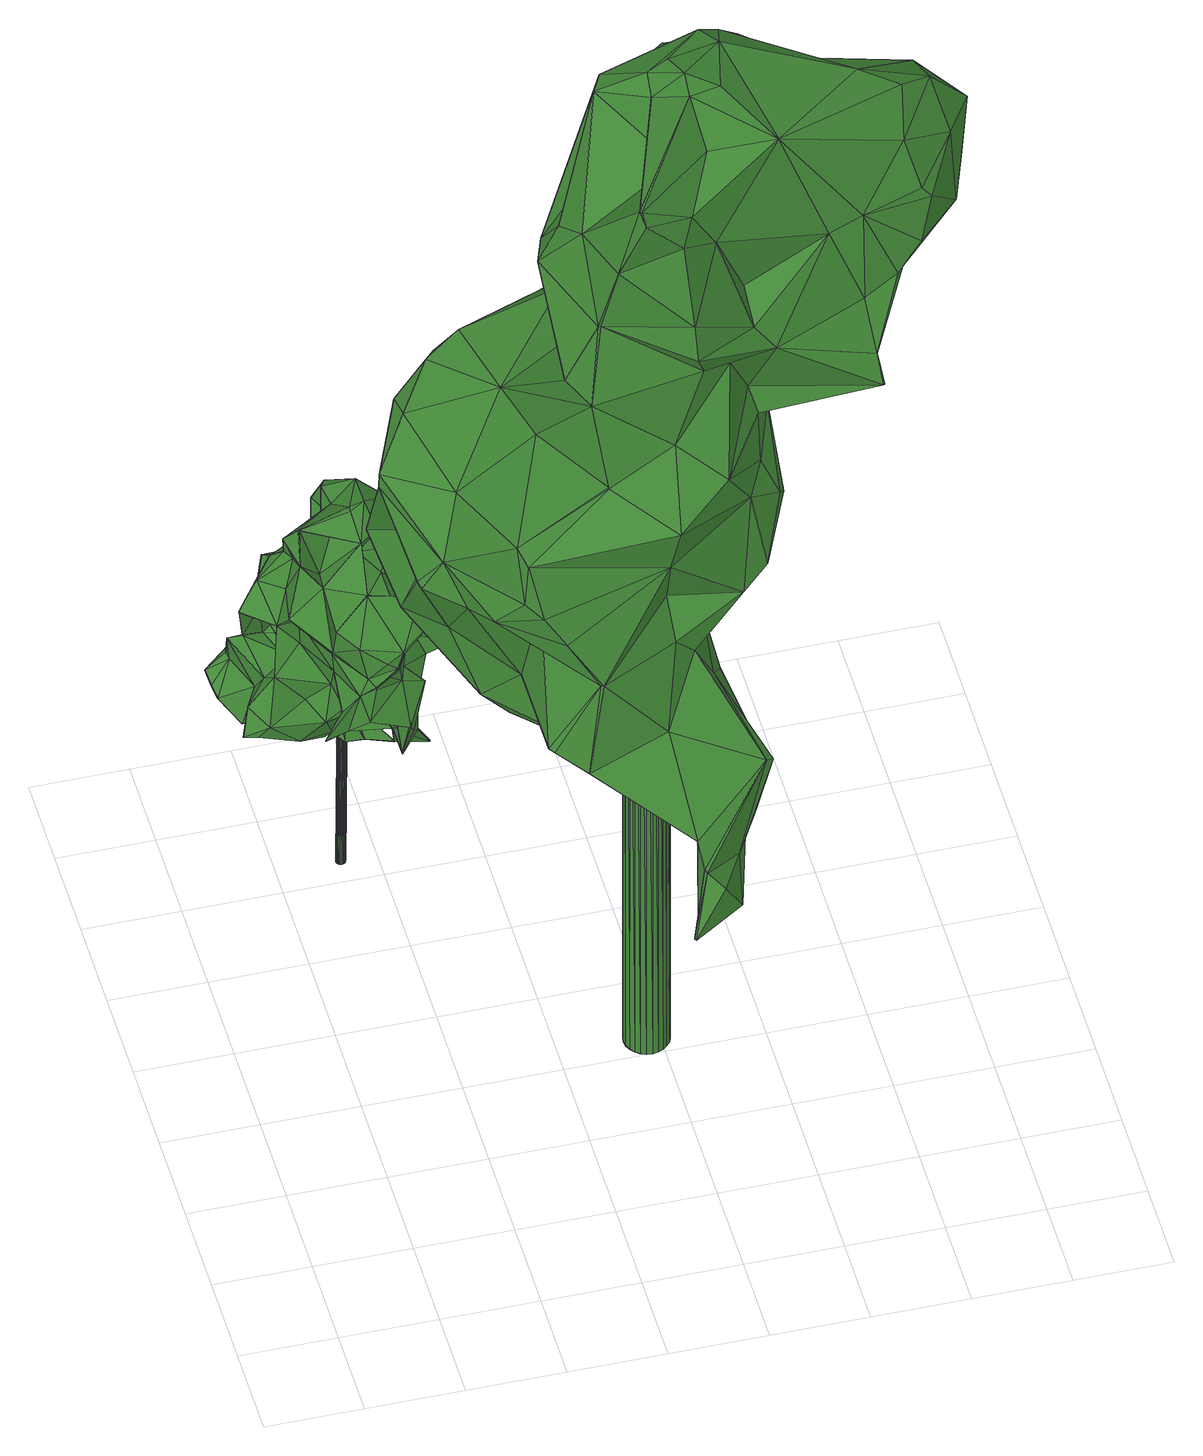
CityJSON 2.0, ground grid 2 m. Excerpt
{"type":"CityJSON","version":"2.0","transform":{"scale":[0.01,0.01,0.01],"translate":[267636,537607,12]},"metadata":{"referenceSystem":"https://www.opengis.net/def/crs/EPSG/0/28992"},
"CityObjects":{
"tree1":{"type":"SolitaryVegetationObject","attributes":{"gtid":395,"crown_width_m":4.73,"crown_median_z":18.98,"crown_r50_m":0.279,"crown_porosity":0.929,"trunk_H_m":5.94,"trunk_DBH_m":0.192,"trunk_radius_m":0.0961,"trunk_base_height_m":13.04,"original_gtid":"396"},"geometry":[{"type":"Solid","lod":"3","boundaries":[[[[0,1,2]],[[3,4,5]],[[6,7,8]],[[9,10,11]],[[12,13,14]],[[6,15,7]],[[10,16,17]],[[6,13,18]],[[19,20,21]],[[19,22,20]],[[23,24,25]],[[26,23,25]],[[27,23,26]],[[28,29,30]],[[31,32,33]],[[34,35,36]],[[37,38,39]],[[40,41,42]],[[22,21,20]],[[43,44,37]],[[15,45,46]],[[47,48,46]],[[49,46,48]],[[50,51,52]],[[53,54,55]],[[56,57,58]],[[59,58,57]],[[58,60,56]],[[36,35,61]],[[62,63,64]],[[65,66,67]],[[68,69,70]],[[71,72,73]],[[26,50,27]],[[43,37,74]],[[15,49,7]],[[46,49,15]],[[75,21,1]],[[76,77,78]],[[79,80,52]],[[42,81,40]],[[74,82,83]],[[84,85,86]],[[87,88,57]],[[89,90,78]],[[91,15,6]],[[92,93,94]],[[12,95,86]],[[96,97,98]],[[99,100,101]],[[72,5,102]],[[86,13,12]],[[28,103,104]],[[105,106,40]],[[107,108,24]],[[109,110,87]],[[111,110,109]],[[14,95,12]],[[52,112,50]],[[113,114,115]],[[3,116,117]],[[118,119,108]],[[120,121,122]],[[123,122,121]],[[124,125,126]],[[13,6,127]],[[23,50,24]],[[128,129,66]],[[30,130,28]],[[109,87,131]],[[7,49,8]],[[97,132,98]],[[133,132,97]],[[74,134,43]],[[109,135,136]],[[137,136,135]],[[138,139,140]],[[141,142,143]],[[144,2,145]],[[136,146,109]],[[146,147,109]],[[148,149,62]],[[150,151,152]],[[150,153,151]],[[98,154,155]],[[149,154,98]],[[156,157,78]],[[42,123,81]],[[83,82,121]],[[120,83,121]],[[158,112,52]],[[41,159,42]],[[160,159,41]],[[79,161,162]],[[163,164,54]],[[116,162,117]],[[129,132,133]],[[93,115,165]],[[166,165,115]],[[98,132,149]],[[167,3,117]],[[127,6,168]],[[169,170,143]],[[120,171,172]],[[173,142,141]],[[17,174,10]],[[175,176,177]],[[41,178,160]],[[96,179,151]],[[67,66,180]],[[129,180,66]],[[173,141,151]],[[181,139,182]],[[128,65,63]],[[132,63,62]],[[149,132,62]],[[183,139,184]],[[136,185,146]],[[108,186,24]],[[11,163,54]],[[10,9,16]],[[16,9,181]],[[131,87,11]],[[131,11,53]],[[187,82,74]],[[28,130,72]],[[125,124,188]],[[189,190,76]],[[191,34,45]],[[15,191,45]],[[140,139,87]],[[155,154,189]],[[189,154,148]],[[74,83,192]],[[105,193,106]],[[194,195,196]],[[197,196,195]],[[192,134,74]],[[143,142,198]],[[54,53,11]],[[123,193,199]],[[114,166,115]],[[37,187,74]],[[95,50,200]],[[41,201,121]],[[95,14,50]],[[120,122,202]],[[130,203,72]],[[204,197,22]],[[113,92,175]],[[113,115,92]],[[205,152,141]],[[206,91,18]],[[18,91,6]],[[207,100,208]],[[209,3,167]],[[209,167,152]],[[70,84,86]],[[22,152,167]],[[210,99,211]],[[212,155,213]],[[112,101,100]],[[86,85,214]],[[116,72,203]],[[175,92,176]],[[39,38,36]],[[73,72,102]],[[73,102,215]],[[71,28,72]],[[135,169,143]],[[44,172,37]],[[83,172,192]],[[120,172,83]],[[87,9,11]],[[87,181,9]],[[44,192,172]],[[216,217,204]],[[42,218,123]],[[118,107,13]],[[26,51,50]],[[63,65,64]],[[143,137,135]],[[169,219,124]],[[219,135,109]],[[64,90,89]],[[122,123,218]],[[168,6,220]],[[124,219,188]],[[203,221,222]],[[223,221,203]],[[73,215,4]],[[73,4,126]],[[123,201,106]],[[121,201,123]],[[38,34,36]],[[45,34,38]],[[3,209,4]],[[30,29,99]],[[94,47,224]],[[185,136,225]],[[193,123,106]],[[46,45,47]],[[60,226,227]],[[118,108,107]],[[125,188,174]],[[128,63,129]],[[132,129,63]],[[228,229,198]],[[228,98,229]],[[199,81,123]],[[230,175,177]],[[119,231,186]],[[210,100,99]],[[22,161,204]],[[224,232,233]],[[171,233,232]],[[175,230,234]],[[3,72,116]],[[52,231,79]],[[120,233,171]],[[182,235,211]],[[105,40,81]],[[199,105,81]],[[143,170,141]],[[4,209,170]],[[126,170,169]],[[4,170,126]],[[224,47,45]],[[236,88,237]],[[111,237,88]],[[2,67,153]],[[96,151,153]],[[96,153,67]],[[238,220,8]],[[168,220,238]],[[14,13,107]],[[203,130,223]],[[239,217,119]],[[216,119,217]],[[189,76,240]],[[55,131,53]],[[193,105,199]],[[227,138,56]],[[227,56,60]],[[50,14,241]],[[242,156,90]],[[86,18,13]],[[136,243,244]],[[126,125,17]],[[204,217,245]],[[157,189,240]],[[138,246,184]],[[160,185,225]],[[211,99,29]],[[50,33,32]],[[71,17,16]],[[28,104,29]],[[126,17,71]],[[126,71,73]],[[156,78,90]],[[178,55,164]],[[125,174,17]],[[124,126,169]],[[242,247,234]],[[102,4,215]],[[223,30,99]],[[226,248,61]],[[60,248,226]],[[114,234,247]],[[113,234,114]],[[168,118,127]],[[79,162,116]],[[189,213,155]],[[242,218,189]],[[230,218,242]],[[157,240,78]],[[14,107,241]],[[30,223,130]],[[177,202,122]],[[44,134,192]],[[87,110,88]],[[111,88,110]],[[4,102,5]],[[3,5,72]],[[173,179,142]],[[148,154,149]],[[186,108,119]],[[93,165,249]],[[233,250,94]],[[194,251,166]],[[252,194,166]],[[69,100,253]],[[210,253,100]],[[227,226,69]],[[142,179,198]],[[249,49,48]],[[254,91,34]],[[191,91,254]],[[191,254,34]],[[15,91,191]],[[158,101,112]],[[187,121,82]],[[59,121,187]],[[61,35,226]],[[89,62,64]],[[97,180,133]],[[96,180,97]],[[86,255,70]],[[166,251,165]],[[29,256,211]],[[94,224,233]],[[257,165,251]],[[214,18,86]],[[258,155,259]],[[104,256,29]],[[252,65,67]],[[166,65,252]],[[182,139,183]],[[175,234,113]],[[148,190,189]],[[70,200,68]],[[173,151,179]],[[79,231,161]],[[121,59,260]],[[239,245,217]],[[168,245,239]],[[243,137,258]],[[138,140,56]],[[57,56,140]],[[57,140,87]],[[70,35,84]],[[177,122,218]],[[177,218,230]],[[34,261,35]],[[99,222,221]],[[99,221,223]],[[22,162,161]],[[158,52,80]],[[80,222,158]],[[187,37,262]],[[117,162,22]],[[135,219,169]],[[200,50,32]],[[145,197,195]],[[69,208,100]],[[151,141,152]],[[226,35,69]],[[70,69,35]],[[64,65,114]],[[71,16,256]],[[78,240,76]],[[181,256,16]],[[182,256,181]],[[235,182,263]],[[182,183,263]],[[198,179,228]],[[236,260,59]],[[163,188,109]],[[131,55,264]],[[114,65,166]],[[171,232,38]],[[202,176,233]],[[202,233,120]],[[202,177,176]],[[43,134,44]],[[205,141,170]],[[205,170,209]],[[198,229,258]],[[242,157,156]],[[189,157,242]],[[150,152,22]],[[22,19,150]],[[153,150,19]],[[2,153,19]],[[237,41,121]],[[50,23,27]],[[265,266,245]],[[257,266,265]],[[187,262,59]],[[235,253,211]],[[211,253,210]],[[235,263,253]],[[69,253,263]],[[227,69,263]],[[64,247,90]],[[252,144,194]],[[35,261,84]],[[67,144,252]],[[144,67,2]],[[21,145,2]],[[106,201,40]],[[41,40,201]],[[75,267,21]],[[109,147,111]],[[219,109,188]],[[10,174,11]],[[11,174,163]],[[163,174,188]],[[222,101,158]],[[99,101,222]],[[8,220,6]],[[57,236,59]],[[95,200,255]],[[59,268,58]],[[41,237,111]],[[91,261,34]],[[236,57,88]],[[268,39,58]],[[39,269,58]],[[65,128,66]],[[70,255,200]],[[21,22,145]],[[85,261,214]],[[84,261,85]],[[245,196,204]],[[239,270,168]],[[22,197,145]],[[208,68,31]],[[26,25,51]],[[51,25,52]],[[52,25,231]],[[155,229,98]],[[89,148,62]],[[171,38,37]],[[8,49,249]],[[8,249,238]],[[118,168,270]],[[205,209,152]],[[69,68,208]],[[271,21,267]],[[31,200,32]],[[271,267,75]],[[207,208,33]],[[59,262,268]],[[45,232,224]],[[45,38,232]],[[116,80,79]],[[203,80,116]],[[203,222,80]],[[189,218,213]],[[168,265,272]],[[245,272,265]],[[245,168,272]],[[168,238,265]],[[178,164,185]],[[263,246,273]],[[274,263,273]],[[96,228,179]],[[204,196,197]],[[266,196,245]],[[155,258,229]],[[161,231,216]],[[161,216,204]],[[231,119,216]],[[147,275,111]],[[111,275,41]],[[183,184,263]],[[131,264,109]],[[237,260,236]],[[237,121,260]],[[18,214,261]],[[206,18,261]],[[206,261,91]],[[90,247,242]],[[114,247,64]],[[87,139,181]],[[0,2,19]],[[0,19,276]],[[230,242,234]],[[58,248,60]],[[269,248,58]],[[39,248,269]],[[36,248,39]],[[61,248,36]],[[238,165,257]],[[231,24,186]],[[239,119,118]],[[212,213,159]],[[42,159,213]],[[249,165,238]],[[265,238,257]],[[218,42,213]],[[48,93,249]],[[47,93,48]],[[115,93,92]],[[94,93,47]],[[67,180,96]],[[146,275,147]],[[133,180,129]],[[146,185,264]],[[146,264,275]],[[178,275,264]],[[178,41,275]],[[55,178,264]],[[138,184,139]],[[75,1,276]],[[264,185,164]],[[55,54,164]],[[96,98,228]],[[167,117,22]],[[0,276,1]],[[118,270,239]],[[244,243,259]],[[244,259,225]],[[276,271,75]],[[271,19,21]],[[276,19,271]],[[274,273,246]],[[257,251,266]],[[266,251,194]],[[143,258,137]],[[198,258,143]],[[266,194,196]],[[144,145,195]],[[144,195,194]],[[95,255,86]],[[211,256,182]],[[212,159,160]],[[160,225,212]],[[212,259,155]],[[225,259,212]],[[109,164,163]],[[264,164,109]],[[243,258,259]],[[137,243,136]],[[274,227,263]],[[200,31,68]],[[246,277,274]],[[138,277,246]],[[227,277,138]],[[274,277,227]],[[148,89,190]],[[207,33,112]],[[207,112,100]],[[112,33,50]],[[39,262,37]],[[268,262,39]],[[31,33,208]],[[37,172,171]],[[50,241,24]],[[118,13,127]],[[107,24,241]],[[231,25,24]],[[89,78,77]],[[2,1,21]],[[190,89,77]],[[190,77,76]],[[233,176,250]],[[160,178,185]],[[92,250,176]],[[94,250,92]],[[246,263,184]],[[256,104,103]],[[256,103,71]],[[71,103,28]],[[136,244,225]],[[278,279,280]],[[278,280,281]],[[281,280,282]],[[281,282,283]],[[280,279,284]],[[280,284,282]],[[282,284,285]],[[282,285,283]],[[284,279,286]],[[284,286,285]],[[285,286,287]],[[285,287,283]],[[286,279,288]],[[286,288,287]],[[287,288,289]],[[287,289,283]],[[288,279,290]],[[288,290,289]],[[289,290,291]],[[289,291,283]],[[290,279,292]],[[290,292,291]],[[291,292,293]],[[291,293,283]],[[292,279,294]],[[292,294,293]],[[293,294,295]],[[293,295,283]],[[294,279,296]],[[294,296,295]],[[295,296,297]],[[295,297,283]],[[296,279,298]],[[296,298,297]],[[297,298,299]],[[297,299,283]],[[298,279,300]],[[298,300,299]],[[299,300,301]],[[299,301,283]],[[300,279,302]],[[300,302,301]],[[301,302,303]],[[301,303,283]],[[302,279,304]],[[302,304,303]],[[303,304,305]],[[303,305,283]],[[304,279,306]],[[304,306,305]],[[305,306,307]],[[305,307,283]],[[306,279,308]],[[306,308,307]],[[307,308,309]],[[307,309,283]],[[308,279,310]],[[308,310,309]],[[309,310,311]],[[309,311,283]],[[310,279,312]],[[310,312,311]],[[311,312,313]],[[311,313,283]],[[312,279,314]],[[312,314,313]],[[313,314,315]],[[313,315,283]],[[314,279,316]],[[314,316,315]],[[315,316,317]],[[315,317,283]],[[316,279,318]],[[316,318,317]],[[317,318,319]],[[317,319,283]],[[318,279,320]],[[318,320,319]],[[319,320,321]],[[319,321,283]],[[320,279,322]],[[320,322,321]],[[321,322,323]],[[321,323,283]],[[322,279,324]],[[322,324,323]],[[323,324,325]],[[323,325,283]],[[324,279,326]],[[324,326,325]],[[325,326,327]],[[325,327,283]],[[326,279,278]],[[326,278,327]],[[327,278,281]],[[327,281,283]]]]}]},
"tree2":{"type":"SolitaryVegetationObject","attributes":{"gtid":12,"crown_width_m":9.95,"crown_median_z":30,"crown_r50_m":0.421,"crown_porosity":0.89,"trunk_H_m":17.08,"trunk_DBH_m":0.912,"trunk_radius_m":0.456,"trunk_base_height_m":12.92,"original_gtid":"12"},"geometry":[{"type":"Solid","lod":"3","boundaries":[[[[328,329,330]],[[331,332,333]],[[334,335,336]],[[337,338,339]],[[340,341,342]],[[343,344,345]],[[346,347,348]],[[349,348,347]],[[350,351,352]],[[346,353,347]],[[354,355,356]],[[343,345,357]],[[358,359,360]],[[361,362,363]],[[364,365,354]],[[366,367,368]],[[369,367,366]],[[351,370,352]],[[371,372,373]],[[374,375,376]],[[376,377,366]],[[378,354,356]],[[378,356,379]],[[333,380,381]],[[370,382,383]],[[384,385,386]],[[387,388,369]],[[389,388,387]],[[390,391,336]],[[358,360,350]],[[392,393,394]],[[395,392,394]],[[337,339,361]],[[328,330,336]],[[374,376,396]],[[339,397,398]],[[399,397,339]],[[377,376,375]],[[400,401,349]],[[402,398,397]],[[382,403,383]],[[404,405,406]],[[374,407,408]],[[354,378,364]],[[396,409,407]],[[396,407,374]],[[410,411,412]],[[413,414,415]],[[413,415,416]],[[417,372,418]],[[417,418,419]],[[420,418,421]],[[422,411,423]],[[424,425,426]],[[368,426,425]],[[427,428,429]],[[389,430,431]],[[432,433,378]],[[434,383,435]],[[370,383,434]],[[344,343,341]],[[421,436,420]],[[372,437,373]],[[438,385,439]],[[358,350,440]],[[410,441,442]],[[443,373,444]],[[445,444,373]],[[358,446,447]],[[448,376,368]],[[392,432,379]],[[449,409,450]],[[449,450,451]],[[452,453,346]],[[454,455,456]],[[457,337,458]],[[438,439,449]],[[459,460,461]],[[434,462,373]],[[374,408,363]],[[386,445,437]],[[463,464,465]],[[412,353,410]],[[466,423,390]],[[466,390,336]],[[389,467,430]],[[328,391,329]],[[468,458,337]],[[409,396,469]],[[441,410,353]],[[346,348,470]],[[339,362,361]],[[435,383,471]],[[472,453,473]],[[385,474,386]],[[333,381,475]],[[455,400,476]],[[414,477,469]],[[478,359,454]],[[335,479,480]],[[401,481,482]],[[401,482,470]],[[336,480,466]],[[483,484,480]],[[485,484,483]],[[336,335,480]],[[486,478,487]],[[384,386,331]],[[474,488,444]],[[334,406,405]],[[481,359,358]],[[363,375,374]],[[489,490,491]],[[387,467,389]],[[387,492,467]],[[349,476,400]],[[395,486,493]],[[494,495,484]],[[455,476,456]],[[354,365,496]],[[497,498,499]],[[500,333,332]],[[432,345,433]],[[331,333,475]],[[331,475,384]],[[422,423,501]],[[361,459,337]],[[502,398,402]],[[468,337,459]],[[362,339,503]],[[339,504,399]],[[505,430,502]],[[334,479,335]],[[405,404,491]],[[451,488,449]],[[353,346,441]],[[503,369,506]],[[329,391,404]],[[449,439,507]],[[439,385,507]],[[508,349,401]],[[508,401,470]],[[457,338,337]],[[361,363,408]],[[336,391,328]],[[422,501,464]],[[475,381,507]],[[427,346,470]],[[394,360,509]],[[478,486,395]],[[459,361,510]],[[506,369,377]],[[366,377,369]],[[408,407,449]],[[384,507,385]],[[475,507,384]],[[407,409,449]],[[449,507,460]],[[473,417,472]],[[381,460,507]],[[472,419,442]],[[372,417,437]],[[437,417,473]],[[362,503,363]],[[503,506,375]],[[377,375,506]],[[503,375,363]],[[511,512,513]],[[499,498,419]],[[513,512,514]],[[514,512,515]],[[447,516,517]],[[389,517,516]],[[447,482,481]],[[419,472,417]],[[478,454,487]],[[518,519,520]],[[500,521,333]],[[522,523,524]],[[410,442,419]],[[472,442,441]],[[404,406,329]],[[485,483,525]],[[525,483,486]],[[493,340,392]],[[493,392,395]],[[493,483,526]],[[493,526,364]],[[349,508,348]],[[470,348,508]],[[503,339,369]],[[357,342,343]],[[341,343,342]],[[483,480,479]],[[350,352,440]],[[400,359,481]],[[345,432,357]],[[373,443,434]],[[473,453,437]],[[451,444,488]],[[449,510,408]],[[527,426,389]],[[352,522,440]],[[450,409,477]],[[450,477,451]],[[437,445,373]],[[425,528,414]],[[339,387,369]],[[489,418,471]],[[449,488,438]],[[396,376,448]],[[469,396,448]],[[449,460,510]],[[447,481,358]],[[339,398,387]],[[455,359,400]],[[381,461,460]],[[529,351,530]],[[354,531,355]],[[354,496,531]],[[437,331,386]],[[405,490,532]],[[491,490,405]],[[494,484,485]],[[521,380,333]],[[518,520,533]],[[454,359,455]],[[529,370,351]],[[529,382,370]],[[412,347,353]],[[378,379,432]],[[355,531,532]],[[405,534,334]],[[341,340,344]],[[493,344,340]],[[491,436,421]],[[404,436,491]],[[500,518,521]],[[393,355,530]],[[346,453,472]],[[486,483,493]],[[366,368,376]],[[330,535,336]],[[334,336,535]],[[513,402,397]],[[447,536,516]],[[529,530,355]],[[470,428,427]],[[438,474,385]],[[332,427,429]],[[441,346,472]],[[464,463,537]],[[486,487,525]],[[517,482,447]],[[419,420,499]],[[521,468,380]],[[532,490,538]],[[422,412,411]],[[539,522,540]],[[389,431,517]],[[463,495,537]],[[456,537,495]],[[494,456,495]],[[480,465,466]],[[465,495,463]],[[437,453,331]],[[331,453,452]],[[518,541,515]],[[500,541,518]],[[481,401,400]],[[485,525,487]],[[502,430,467]],[[489,538,490]],[[512,520,519]],[[518,533,521]],[[517,431,482]],[[438,488,474]],[[406,334,535]],[[406,535,330]],[[329,406,330]],[[352,540,522]],[[440,522,446]],[[440,446,358]],[[496,534,531]],[[539,540,434]],[[368,367,426]],[[388,426,367]],[[542,364,433]],[[542,433,345]],[[340,342,392]],[[371,418,372]],[[421,418,489]],[[499,420,436]],[[420,419,418]],[[515,428,514]],[[332,452,427]],[[346,427,452]],[[497,499,423]],[[380,459,461]],[[497,423,411]],[[389,426,388]],[[390,436,391]],[[502,402,514]],[[513,514,402]],[[429,541,332]],[[515,429,428]],[[429,515,541]],[[500,332,541]],[[514,428,505]],[[502,514,505]],[[505,428,470]],[[421,489,491]],[[448,368,469]],[[480,484,465]],[[371,471,418]],[[465,484,495]],[[347,412,537]],[[347,537,349]],[[371,462,435]],[[373,462,371]],[[534,483,479]],[[534,479,334]],[[532,534,405]],[[532,531,534]],[[459,510,460]],[[332,331,452]],[[387,398,492]],[[436,404,391]],[[339,338,504]],[[443,444,416]],[[416,444,413]],[[386,444,445]],[[474,444,386]],[[431,505,470]],[[431,430,505]],[[543,360,359]],[[414,469,425]],[[368,425,469]],[[380,468,459]],[[389,516,527]],[[543,359,478]],[[398,502,467]],[[398,467,492]],[[344,493,542]],[[466,465,464]],[[390,499,436]],[[390,423,499]],[[355,532,529]],[[435,471,371]],[[413,444,451]],[[413,451,414]],[[476,349,537]],[[476,537,456]],[[344,542,345]],[[422,537,412]],[[422,464,537]],[[399,511,397]],[[513,397,511]],[[521,533,468]],[[520,457,533]],[[458,533,457]],[[515,512,519]],[[468,533,458]],[[518,515,519]],[[529,538,382]],[[529,532,538]],[[424,536,522]],[[446,522,536]],[[434,435,462]],[[379,393,392]],[[356,393,379]],[[355,393,356]],[[388,367,369]],[[470,482,431]],[[395,394,509]],[[360,530,350]],[[361,408,510]],[[426,527,424]],[[520,504,457]],[[350,530,351]],[[394,530,360]],[[393,530,394]],[[395,509,478]],[[434,443,539]],[[403,489,383]],[[443,416,539]],[[364,378,433]],[[446,536,447]],[[342,357,432]],[[342,432,392]],[[527,536,424]],[[527,516,536]],[[526,534,496]],[[526,483,534]],[[451,477,414]],[[380,461,381]],[[469,477,409]],[[489,471,383]],[[364,542,493]],[[522,524,424]],[[425,424,524]],[[403,538,489]],[[382,538,403]],[[456,487,454]],[[494,487,456]],[[485,487,494]],[[434,540,370]],[[352,370,540]],[[543,509,360]],[[543,478,509]],[[399,504,511]],[[338,457,504]],[[419,498,410]],[[497,411,498]],[[411,410,498]],[[416,523,539]],[[539,523,522]],[[524,523,528]],[[528,425,524]],[[523,416,415]],[[523,415,528]],[[528,415,414]],[[512,504,520]],[[511,504,512]],[[466,501,423]],[[464,501,466]],[[526,365,364]],[[526,496,365]],[[544,545,546]],[[544,546,547]],[[547,546,548]],[[547,548,549]],[[546,545,550]],[[546,550,548]],[[548,550,551]],[[548,551,549]],[[550,545,552]],[[550,552,551]],[[551,552,553]],[[551,553,549]],[[552,545,554]],[[552,554,553]],[[553,554,555]],[[553,555,549]],[[554,545,556]],[[554,556,555]],[[555,556,557]],[[555,557,549]],[[556,545,558]],[[556,558,557]],[[557,558,559]],[[557,559,549]],[[558,545,560]],[[558,560,559]],[[559,560,561]],[[559,561,549]],[[560,545,562]],[[560,562,561]],[[561,562,563]],[[561,563,549]],[[562,545,564]],[[562,564,563]],[[563,564,565]],[[563,565,549]],[[564,545,566]],[[564,566,565]],[[565,566,567]],[[565,567,549]],[[566,545,568]],[[566,568,567]],[[567,568,569]],[[567,569,549]],[[568,545,570]],[[568,570,569]],[[569,570,571]],[[569,571,549]],[[570,545,572]],[[570,572,571]],[[571,572,573]],[[571,573,549]],[[572,545,574]],[[572,574,573]],[[573,574,575]],[[573,575,549]],[[574,545,576]],[[574,576,575]],[[575,576,577]],[[575,577,549]],[[576,545,578]],[[576,578,577]],[[577,578,579]],[[577,579,549]],[[578,545,580]],[[578,580,579]],[[579,580,581]],[[579,581,549]],[[580,545,582]],[[580,582,581]],[[581,582,583]],[[581,583,549]],[[582,545,584]],[[582,584,583]],[[583,584,585]],[[583,585,549]],[[584,545,586]],[[584,586,585]],[[585,586,587]],[[585,587,549]],[[586,545,588]],[[586,588,587]],[[587,588,589]],[[587,589,549]],[[588,545,590]],[[588,590,589]],[[589,590,591]],[[589,591,549]],[[590,545,592]],[[590,592,591]],[[591,592,593]],[[591,593,549]],[[592,545,544]],[[592,544,593]],[[593,544,547]],[[593,547,549]]]]}]}
},
"vertices":[
[217,1252,673],[188,1311,690],[145,1299,704],[273,1098,769],[285,1063,698],[274,1035,717],[338,1422,957],[345,1464,878],[324,1469,868],[426,1076,592],[394,1036,575],[441,1105,563],[427,1277,1027],[380,1347,1022],[371,1243,1063],[399,1451,860],[403,1012,667],[401,1013,666],[379,1338,984],[211,1201,729],[209,1226,804],[171,1274,799],[187,1199,814],[245,1252,1005],[245,1251,1007],[237,1209,952],[279,1230,902],[325,1290,985],[330,987,813],[386,1026,813],[381,1012,829],[346,1174,845],[301,1237,892],[350,1140,914],[461,1354,815],[502,1286,835],[531,1353,818],[503,1421,626],[505,1372,710],[507,1371,710],[388,1368,461],[389,1302,504],[362,1347,455],[521,1437,559],[520,1438,559],[439,1429,768],[395,1481,759],[387,1473,752],[386,1475,753],[346,1446,814],[355,1205,989],[273,1179,914],[273,1177,915],[476,1144,488],[474,1142,487],[415,1180,465],[534,1195,689],[482,1205,661],[551,1270,697],[506,1291,601],[535,1229,722],[558,1315,814],[161,1328,587],[140,1381,599],[208,1340,659],[207,1341,661],[126,1353,611],[118,1317,686],[404,1239,868],[465,1216,828],[433,1279,892],[320,1001,711],[304,1013,773],[279,1004,696],[514,1409,562],[253,1330,742],[247,1218,557],[224,1192,595],[307,1240,625],[198,1148,878],[268,1085,832],[387,1369,462],[493,1383,568],[491,1385,568],[444,1320,922],[465,1346,941],[440,1284,1007],[452,1142,626],[396,1225,655],[217,1259,668],[283,1339,654],[382,1383,883],[294,1427,660],[282,1422,721],[314,1389,718],[391,1220,1004],[157,1254,607],[93,1288,558],[132,1253,513],[405,1071,811],[450,1127,896],[350,1138,913],[230,991,693],[327,1034,757],[364,1049,778],[407,1393,471],[424,1390,475],[348,1268,1029],[244,1253,1006],[400,1139,544],[355,1187,609],[395,1253,578],[350,1138,915],[256,1455,627],[236,1420,691],[265,1475,718],[266,1084,831],[219,1156,862],[328,1334,978],[219,1277,966],[449,1353,593],[449,1325,581],[379,1335,499],[395,1364,483],[350,1120,659],[385,1074,678],[294,1055,692],[322,1387,976],[139,1382,601],[82,1346,582],[329,988,814],[449,1163,519],[136,1319,556],[87,1314,568],[520,1437,558],[282,1142,560],[326,1221,547],[268,1150,542],[461,1210,714],[410,1147,689],[482,1203,663],[154,1123,621],[136,1139,584],[215,1128,565],[145,1301,704],[129,1263,803],[343,1239,528],[363,1242,560],[196,1280,548],[164,1303,554],[176,1174,703],[124,1179,630],[176,1172,704],[167,1218,661],[195,1280,546],[241,1261,503],[331,1365,611],[323,1299,532],[287,1133,835],[321,1262,493],[329,1226,441],[219,1254,854],[198,1148,876],[401,1137,543],[414,1179,466],[213,1412,797],[228,1388,741],[229,1185,771],[313,1351,921],[262,1108,623],[260,1108,624],[491,1380,648],[501,1420,625],[109,1155,576],[393,1038,575],[288,1435,627],[333,1366,613],[313,1391,581],[364,1209,456],[111,1157,575],[129,1338,607],[452,1088,707],[410,1105,744],[384,1123,737],[359,1191,712],[363,1208,458],[243,1252,1007],[513,1359,598],[409,1104,584],[287,1304,519],[214,1237,558],[401,1401,766],[506,1409,570],[423,1391,477],[189,1358,784],[170,1275,800],[170,1294,850],[128,1264,805],[178,1162,577],[408,1392,473],[363,1260,911],[396,1362,481],[379,1310,587],[320,1015,813],[171,1292,852],[234,1165,638],[368,1324,946],[401,1150,880],[401,1152,880],[278,1138,694],[480,1110,848],[407,1071,809],[280,1261,480],[288,1304,517],[464,1348,941],[231,990,692],[236,1268,918],[225,1295,914],[330,1325,522],[352,1171,616],[348,1385,885],[368,1052,807],[325,1098,812],[379,1014,830],[414,1386,745],[329,1225,443],[525,1229,831],[473,1211,750],[194,1208,583],[214,1235,556],[312,1391,580],[235,1208,952],[480,1368,703],[402,1349,684],[286,1433,627],[392,1141,818],[485,1285,607],[426,1283,584],[298,1375,815],[227,1297,914],[282,1210,554],[347,1255,1029],[311,1389,581],[282,1209,553],[321,1260,494],[204,1322,881],[351,1220,720],[280,1360,660],[494,1305,782],[326,1416,797],[322,1351,666],[211,1412,797],[187,1313,689],[479,1112,847],[351,1349,848],[402,1305,930],[402,1073,735],[212,1410,798],[257,1201,551],[281,1259,481],[462,1298,592],[453,1352,920],[506,1376,631],[402,1174,809],[415,1180,467],[284,1332,836],[191,1359,786],[269,1270,822],[478,1333,666],[475,1315,746],[333,1300,936],[231,1215,763],[271,1305,855],[331,1226,768],[415,1276,785],[346,1248,518],[249,1283,698],[410,1243,690],[335,1245,104],[325,1245,104],[334,1248,104],[341,1252,698],[340,1254,698],[331,1252,698],[333,1250,104],[339,1257,698],[332,1252,104],[338,1259,698],[330,1253,104],[336,1260,698],[327,1254,104],[333,1261,698],[325,1255,104],[331,1261,698],[322,1254,104],[328,1261,698],[320,1253,104],[326,1260,698],[318,1252,104],[324,1259,698],[317,1250,104],[323,1257,698],[316,1247,104],[322,1254,698],[315,1245,104],[321,1252,698],[316,1242,104],[322,1249,698],[317,1240,104],[323,1247,698],[318,1238,104],[324,1245,698],[320,1237,104],[326,1243,698],[323,1236,104],[329,1243,698],[325,1235,104],[331,1242,698],[328,1236,104],[334,1243,698],[330,1237,104],[336,1244,698],[332,1238,104],[338,1245,698],[333,1240,104],[339,1247,698],[334,1243,104],[340,1249,698],
[424,1094,971],[429,1097,971],[428,1094,967],[686,939,2129],[587,728,2208],[732,929,2335],[535,724,995],[497,717,1004],[437,927,1042],[929,684,2696],[903,572,2690],[993,478,2614],[758,135,1034],[726,85,904],[761,122,1036],[729,81,903],[740,115,898],[831,126,930],[497,687,1868],[401,653,1642],[555,642,1771],[457,405,1715],[965,452,1505],[946,517,1516],[1014,522,1620],[327,775,1756],[933,391,1009],[891,531,1166],[937,372,1072],[789,87,1021],[931,450,1692],[750,363,1632],[911,428,1464],[1190,638,2601],[1263,583,2594],[1329,621,2565],[890,326,973],[857,392,1028],[1283,504,2244],[1234,494,2180],[1250,524,2164],[1162,486,2360],[920,562,1554],[765,927,1661],[716,952,1691],[911,995,1877],[1411,653,2458],[1358,576,2451],[1378,608,2233],[1304,507,2357],[903,301,1003],[940,314,1117],[888,860,2497],[889,968,2430],[741,565,1497],[801,832,1571],[841,1042,2194],[979,1092,2236],[887,1045,2136],[1095,485,2329],[1163,478,2145],[973,416,2116],[403,883,1252],[453,954,1068],[924,302,1129],[868,491,1197],[819,448,1310],[743,352,1202],[1411,701,2252],[803,403,2522],[856,426,2420],[857,500,2594],[474,383,1679],[645,427,1808],[780,375,2471],[626,713,1560],[572,954,1148],[675,841,1119],[522,941,1058],[1371,782,2345],[1324,733,2501],[1353,818,2287],[327,845,1728],[319,800,1626],[267,725,1655],[999,852,2051],[1203,717,2112],[1040,715,2093],[933,779,1983],[654,967,1728],[566,920,1619],[448,1001,1635],[414,979,1373],[552,901,1374],[267,730,1616],[282,883,1353],[1186,413,1969],[1173,469,2060],[1176,433,2035],[579,511,2035],[637,479,2195],[549,604,2274],[799,337,2199],[829,414,2092],[846,207,990],[872,265,976],[887,821,1650],[833,850,1595],[456,944,1275],[856,988,1920],[1023,1066,2230],[1000,1080,2241],[1001,498,1644],[391,850,1814],[414,882,1802],[951,934,1906],[980,926,1984],[892,1001,1919],[964,502,1735],[876,404,1797],[1372,649,2221],[1140,918,2377],[1138,789,2264],[1067,949,2143],[722,708,2011],[661,873,1919],[545,357,1477],[501,367,1548],[421,435,1497],[837,592,2721],[822,661,2697],[948,762,2649],[1017,892,2496],[976,892,2498],[851,853,1632],[316,588,1466],[311,603,1472],[393,684,1253],[325,784,1228],[930,421,2178],[902,741,2680],[1272,701,2143],[623,477,1987],[802,837,1571],[463,877,1851],[642,948,1846],[1009,1043,2182],[773,983,2307],[469,387,1577],[1230,762,2161],[613,341,1367],[510,666,1012],[453,667,1073],[759,318,1758],[785,466,1853],[610,461,1094],[511,581,1195],[515,386,1180],[583,336,1144],[608,344,1366],[1062,981,2160],[675,842,1392],[713,832,1300],[676,907,1235],[926,485,2230],[768,227,1020],[533,516,1441],[389,521,1459],[829,479,1086],[467,859,1549],[429,937,1627],[381,987,1370],[732,760,2390],[387,712,1490],[795,348,2281],[1252,523,2503],[838,557,2691],[642,479,2196],[1283,505,2385],[926,1006,2372],[645,433,1806],[777,427,1363],[1189,674,2545],[695,368,2594],[691,372,2594],[701,356,2563],[662,422,2387],[620,537,2394],[947,536,1906],[887,438,2077],[692,730,2576],[809,552,2523],[782,636,2627],[715,774,2574],[998,584,1806],[942,645,1926],[963,568,1893],[524,374,1178],[809,398,1059],[1183,409,1972],[1016,552,2089],[851,524,1340],[853,519,1338],[861,549,1134],[814,667,1220],[782,670,2662],[709,607,1085],[508,940,1051],[964,523,1842],[353,569,1546],[733,740,1308],[842,740,1817],[923,591,1710],[598,633,2330],[867,267,974],[767,461,1459],[821,645,92],[775,645,92],[819,657,92],[822,649,1800],[820,661,1799],[776,649,1800],[814,668,92],[815,672,1799],[807,677,92],[808,681,1799],[798,685,92],[799,688,1799],[787,689,92],[788,693,1799],[775,691,92],[776,694,1799],[763,689,92],[764,693,1799],[752,684,92],[753,688,1799],[743,677,92],[744,681,1799],[735,668,92],[736,671,1800],[731,657,92],[732,660,1800],[729,645,92],[730,649,1800],[731,633,92],[732,637,1800],[736,622,92],[736,626,1800],[743,613,92],[744,616,1800],[752,605,92],[753,609,1800],[763,601,92],[764,605,1800],[775,599,92],[776,603,1800],[787,601,92],[788,605,1800],[798,606,92],[799,609,1800],[807,613,92],[808,617,1800],[815,622,92],[815,626,1800],[819,633,92],[820,637,1800]
]}
